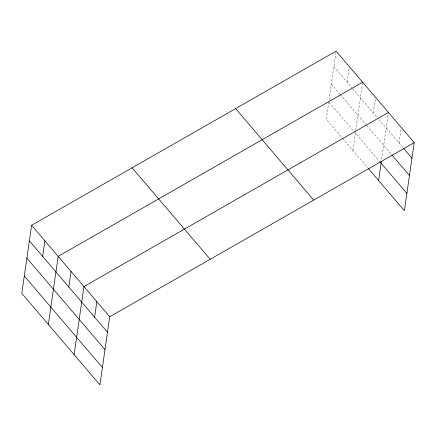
<?xml version="1.0" encoding="UTF-8"?>
<svg xmlns="http://www.w3.org/2000/svg" width="436" height="436" viewBox="0 0 436 436"><rect width="100%" height="100%" fill="white"/><g stroke="black" fill="none" stroke-linecap="round" stroke-linejoin="round"><path stroke-width="0.33" stroke-dasharray="2.18 1.64" d="M328.766 101.904L326.27 119.251L342.118 137.814M329.044 99.991L335.993 51.786M347.121 82.241L349.361 66.692M352.828 150.355L355.602 131.094M355.694 130.457L362.643 82.241M373.292 112.886L375.532 97.337M381.658 159.369L388.422 112.434M399.071 143.073L401.311 127.525M333.845 66.686L352.261 88.257M352.691 88.759L378.448 118.924M378.879 119.426L403.365 148.109M331.344 84.034L339.911 94.067M340.342 94.568L366.496 125.197M366.927 125.704L391.414 154.382M329.196 102.406L353.612 131.002M354.043 131.503L379.385 161.184M342.549 138.316L367.864 167.964"/><path stroke-width="0.65" d="M31.615 225.27L21.8 293.379L99.915 384.863L109.73 316.749L31.615 225.27L336.085 51.137L414.2 142.621L404.385 210.73L368.295 168.465M42.652 256.368L44.897 240.819M48.358 324.482L58.173 256.373L362.643 82.241M68.823 287.013L71.063 271.465M74.136 354.675L83.952 286.561L388.422 112.434M94.601 317.206L96.841 301.658M378.606 180.542L381.38 161.282M109.73 316.749L414.2 142.621M403.796 148.611L411.96 158.17M391.844 154.884L409.459 175.517M379.816 161.691L406.886 193.388M235.609 108.602L313.724 200.086M132.092 167.805L210.207 259.289M29.376 240.819L107.49 332.297M26.874 258.161L104.989 349.645M24.302 276.032L102.416 367.515"/></g></svg>
